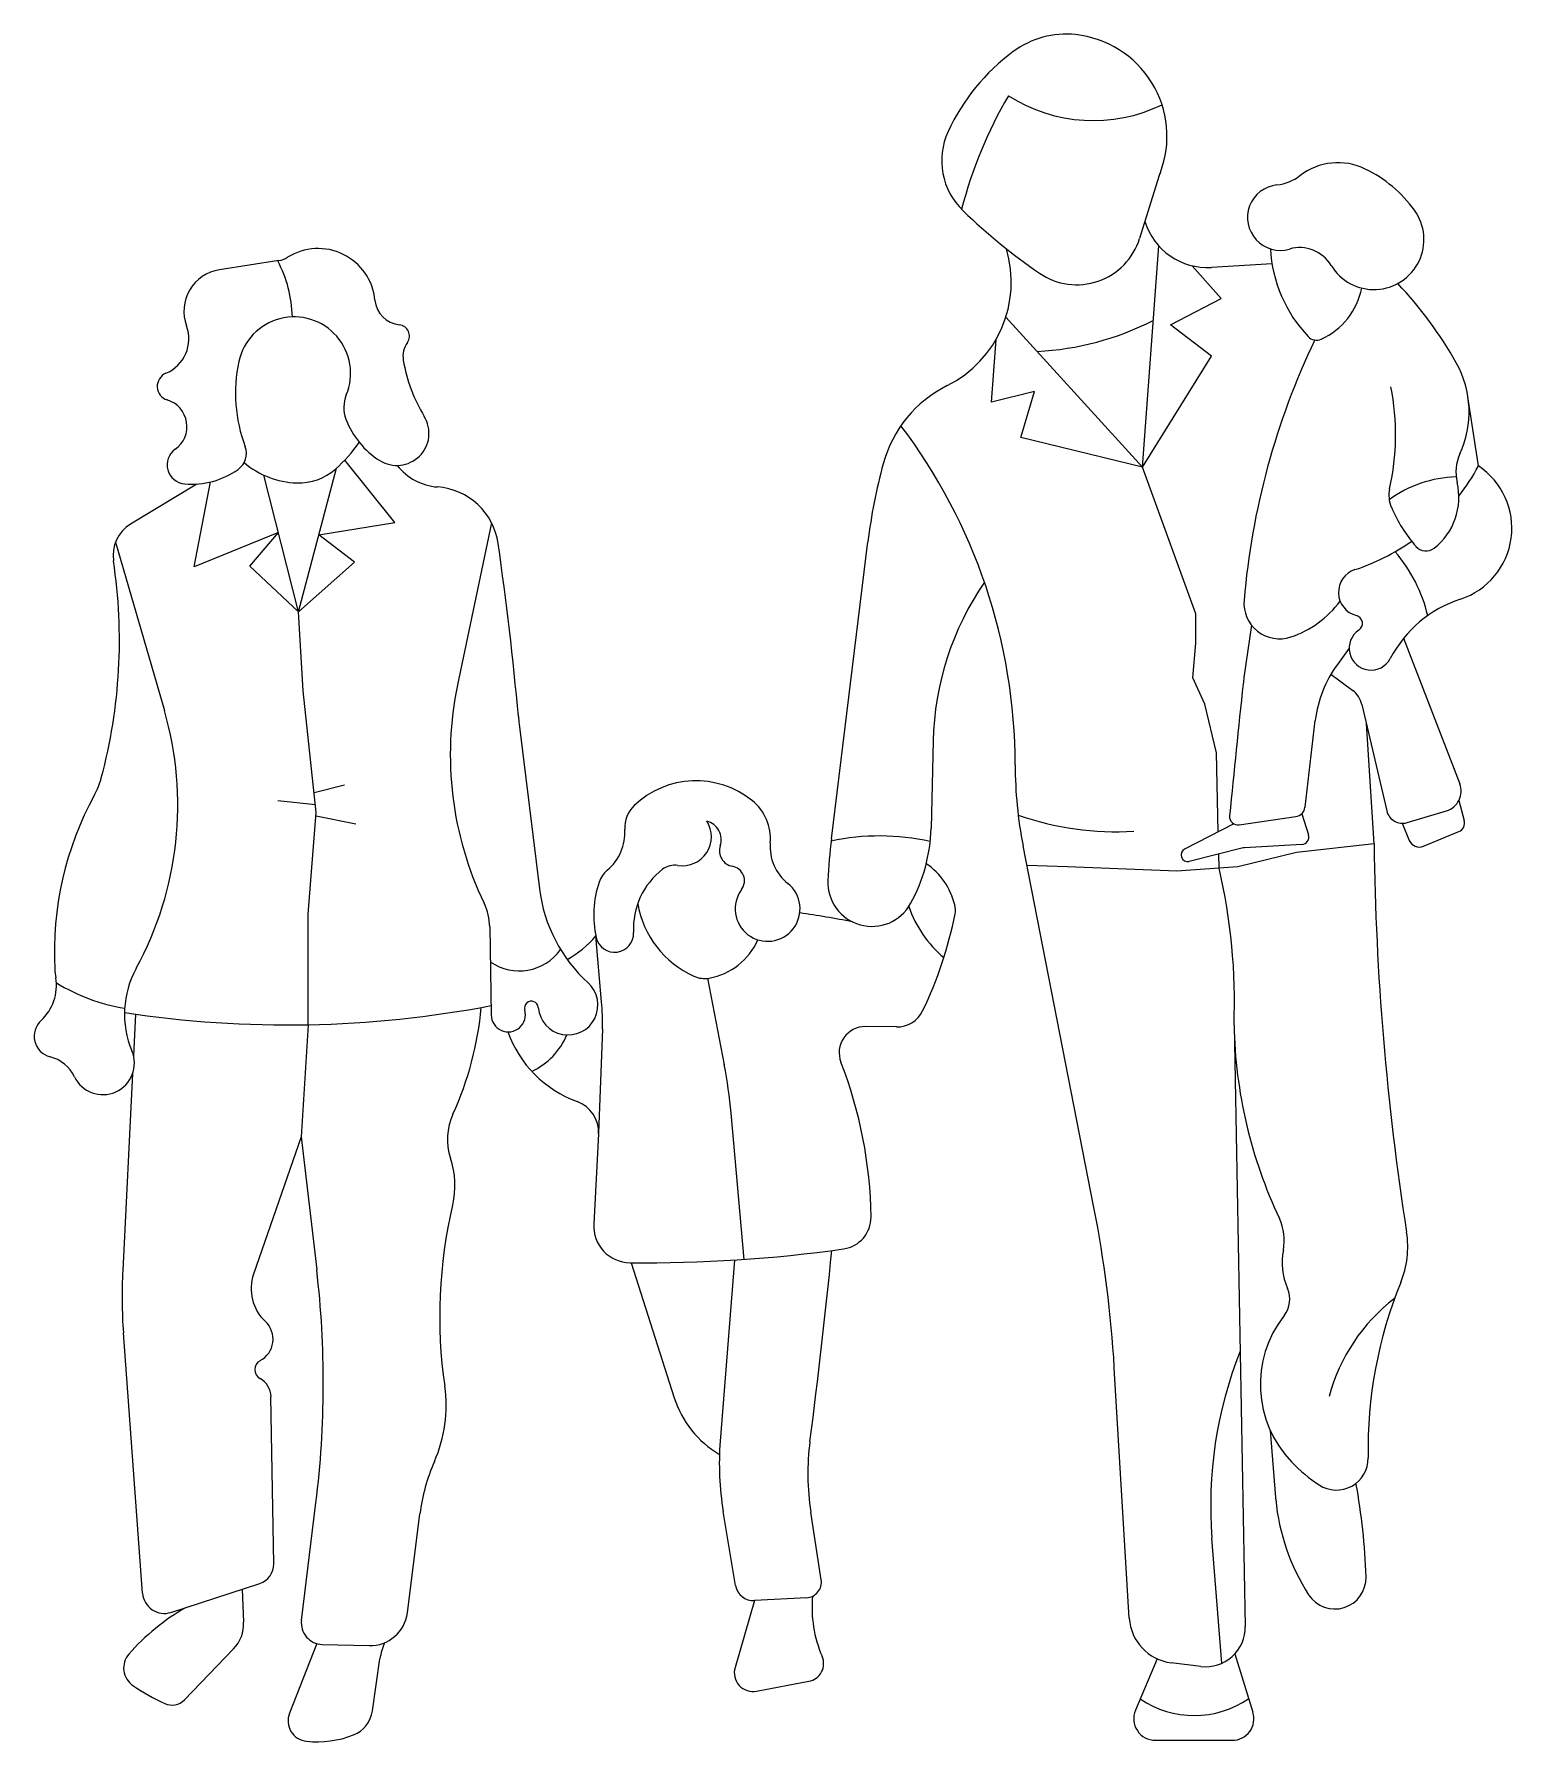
# Model space of a CAD drawing. Extents: x -27.4 to 35, y 1.1 to 73.2.
import ezdxf

# ---------------------------------------------------------------- set-up
doc = ezdxf.new("R2010")
doc.units = 0
doc.layers.get('0').update_dxf_attribs({"linetype": 'CONTINUOUS'})

msp = doc.modelspace()

# ---------------------------------------------------------------- linework, layer by layer
for p, q in [((20.078, 67.17), (19.263, 64.558)), ((19.381, 54.905), (20.068, 64.254)), ((-17.079, 63.625), (-19.584, 63.237)), ((24.853, 63.494), (22.292, 63.339)), ((22.701, 62.025), (21.474, 63.412)), ((20.571, 60.914), (22.701, 62.025)), ((19.381, 54.905), (13.616, 61.243)), ((22.3, 59.587), (20.571, 60.914)), ((13.008, 57.643), (13.201, 60.296)), ((19.381, 54.905), (22.3, 59.587)), ((14.829, 58.106), (13.008, 57.643)), ((14.243, 56.162), (14.829, 58.106)), ((33.565, 54.956), (33.123, 57.872)), ((19.381, 54.905), (14.243, 56.162)), ((-16.238, 48.796), (-14.643, 54.864)), ((-12.179, 52.574), (-14.29, 55.207)), ((21.641, 48.717), (19.381, 54.905)), ((-20.539, 54.194), (-23.331, 52.501)), ((-20.641, 50.706), (-19.956, 54.284)), ((-16.238, 48.796), (-17.712, 54.572)), ((-17.092, 52.142), (-20.641, 50.706)), ((-18.299, 50.726), (-17.092, 52.142)), ((-15.382, 52.052), (-12.179, 52.574)), ((-13.884, 50.891), (-15.382, 52.052)), ((-8.091, 52.551), (-9.529, 45.711)), ((-23.968, 51.742), (-21.905, 44.64)), ((6.25, 39.219), (7.792, 51.757)), ((-16.238, 48.796), (-18.299, 50.726)), ((-16.238, 48.796), (-13.884, 50.891)), ((-16.048, 45.466), (-16.238, 48.796)), ((21.641, 47.478), (21.641, 48.717)), ((23.989, 48.234), (23.666, 46.023)), ((30.407, 47.682), (32.775, 41.542)), ((21.503, 46.009), (21.641, 47.478)), ((28.107, 47.259), (27.609, 46.582)), ((27.34, 46.175), (28.256, 45.484)), ((-15.491, 40.324), (-16.048, 45.466)), ((22.008, 44.908), (21.503, 46.009)), ((22.513, 42.843), (22.008, 44.908)), ((28.645, 44.887), (29.697, 40.396)), ((-6.928, 44.061), (-6.072, 37.104)), ((26.244, 40.55), (26.677, 44.218)), ((29.159, 39.003), (28.834, 44.082)), ((10.545, 43.348), (10.457, 39.664)), ((22.584, 39.517), (22.513, 42.843)), ((-15.583, 41.178), (-14.301, 41.498)), ((-17.121, 40.838), (-15.528, 40.665)), ((30.552, 39.902), (32.217, 40.402)), ((32.74, 40.841), (32.968, 39.985)), ((-15.834, 36.039), (-15.491, 40.324)), ((-15.501, 40.191), (-13.821, 39.849)), ((23.234, 39.851), (21.163, 38.787)), ((23.464, 39.806), (25.86, 40.156)), ((26.108, 40.277), (26.394, 39.39)), ((30.338, 39.873), (30.647, 39.149)), ((26.113, 38.98), (23.689, 38.841)), ((29.159, 39.003), (25.891, 38.638)), ((31.252, 38.904), (32.742, 39.527)), ((17.334, 23.65), (14.343, 38.917)), ((23.631, 38.833), (21.358, 38.267)), ((22.617, 37.974), (22.604, 38.577)), ((25.891, 38.638), (23.412, 38.032)), ((16.211, 38.032), (14.505, 38.092)), ((20.827, 37.847), (16.211, 38.032)), ((23.412, 38.032), (20.827, 37.847)), ((-15.834, 31.369), (-15.834, 36.039)), ((-8.17, 35.5), (-8.109, 31.779)), ((-3.448, 32.341), (-3.694, 35.116)), ((1.028, 33.329), (1.727, 29.684)), ((-23.118, 31.817), (-23.207, 30.059)), ((-15.834, 31.369), (-16.128, 26.64)), ((-3.418, 31.192), (-3.579, 26.788)), ((9.001, 31.276), (7.691, 31.292)), ((23.248, 31.356), (23.723, 5.972)), ((-23.245, 29.313), (-23.666, 21.003)), ((2.574, 21.465), (2.016, 27.633)), ((-3.58, 26.764), (-3.783, 22.96)), ((-16.128, 26.64), (-18.139, 20.844)), ((-16.128, 26.64), (-15.474, 21.021)), ((-2.194, 21.324), (-0.381, 15.625)), ((2.154, 21.437), (1.557, 13.793)), ((-22.826, 7.37), (-23.635, 18.363)), ((18.825, 6.324), (18.194, 16.893)), ((-17.286, 8.615), (-17.405, 15.663)), ((24.777, 14.238), (25, 11.415)), ((-16.119, 6.224), (-15.507, 11.187)), ((2.205, 7.701), (1.686, 10.823)), ((-11.648, 6.545), (-11.12, 10.723)), ((5.824, 7.942), (5.382, 10.799)), ((22.734, 4.416), (22.316, 9.69)), ((-21.628, 6.565), (-17.88, 7.783)), ((-18.622, 7.542), (-18.559, 6.155)), ((2.999, 7.06), (2.183, 4.242)), ((5.209, 7.183), (3.005, 7.061)), ((-15.473, 5.246), (-16.625, 2.306)), ((-15.245, 5.211), (-13.258, 5.161)), ((-18.985, 5.024), (-21.061, 2.873)), ((-13.123, 2.405), (-12.807, 4.601)), ((19.998, 4.608), (19.085, 2.432)), ((21.848, 4.283), (20.594, 4.438)), ((23.285, 4.812), (24.047, 2.348)), ((3.096, 3.237), (5.3, 3.654)), ((19.927, 1.164), (23.174, 1.164))]:
    msp.add_line(p, q)
for centre, radius, start, end in [((16.16, 69.437), 3.748, 83.95445, 126.5371), ((16.1, 68.871), 4.317, 339.264, 83.95445), ((19.179, 65.362), 8.82, 126.5371, 155.1373), ((29.708, 61.188), 18.54, 149.5484, 165.6181), ((17.309, 76.193), 6.656, 237.4286, 295.8101), ((13.822, 67.844), 2.915, 155.1373, 226.2364), ((23.005, 66.256), 3.066, 159.264, 162.664), ((24.858, 68.737), 1.925, 275.9683, 307.5822), ((27.637, 65.125), 2.632, 64.06068, 127.5822), ((26.353, 62.484), 5.569, 35.91544, 64.06068), ((25.202, 65.444), 1.385, 95.96828, 286.085), ((8.237, 62.014), 5.158, 45.86354, 46.23645), ((28.985, 83.396), 24.635, 225.8635, 235.4985), ((29.154, 64.513), 2.11, 211.1228, 35.91544), ((22.126, 66.098), 2.764, 197.2958, 273.4443), ((16.607, 65.387), 2.782, 235.4985, 342.664), ((26.017, 62.619), 1.555, 31.12283, 106.085), ((-21.758, 61.14), 5.256, 1.18154, 28.12845), ((-17.229, 64.596), 0.982, 278.801, 302.2204), ((-15.419, 61.722), 2.414, 5.45294, 122.2204), ((8.957, 62.72), 4.887, 296.53, 16.7161), ((30.628, 64.443), 5.853, 183.13, 223.4096), ((-19.314, 61.491), 1.767, 98.801, 200.3344), ((25.699, 63.043), 2.995, 294.2221, 348.9235), ((18.137, 51.185), 16.615, 29.27788, 43.66461), ((-11.863, 62.062), 1.157, 185.4529, 264.0382), ((-22.454, 60.327), 1.582, 292.8544, 20.33441), ((-16.43, 58.864), 2.385, 337.6107, 167.9253), ((-12.033, 60.442), 0.471, 324.8041, 84.03826), ((14.303, 71.995), 12.22, 272.9694, 296.9199), ((-10.82, 59.587), 1.013, 144.8041, 189.4412), ((55.142, 46.634), 31.583, 154.4118, 175.1745), ((26.729, 60.754), 0.485, 223.4096, 294.2221), ((-12.499, 58.023), 6.405, 167.9253, 200.5895), ((-5.249, 60.514), 6.661, 189.4412, 211.3997), ((28.932, 57.237), 4.24, 335.3099, 29.27788), ((-21.607, 58.316), 0.6, 112.8544, 252.9523), ((-22.127, 56.619), 1.175, 305.2629, 72.95234), ((-12.933, 57.424), 1.397, 157.6107, 200.478), ((13.468, 53.685), 5.211, 116.53, 164.778), ((19.658, 56.272), 10.411, 347.3291, 11.19683), ((-12.092, 56.337), 1.357, 238.1142, 31.39967), ((-10.957, 58.162), 3.506, 200.478, 238.1142), ((-9.737, 42.307), 23.746, 0.08193, 37.16845), ((-20.983, 55.001), 0.806, 125.2629, 265.3578), ((-19.262, 55.483), 0.82, 305.035, 20.58952), ((-19.055, 59.763), 6.593, 311.5006, 324.663), ((-20.77, 57.633), 3.446, 265.3578, 305.035), ((-16.191, 57.86), 3.623, 229.6478, 268.0166), ((-16.236, 56.576), 2.338, 268.0166, 311.5006), ((-10.197, 56.454), 2.391, 218.0535, 265.7672), ((31.078, 48.893), 23.462, 164.778, 172.9874), ((34.47, 54.691), 1.856, 155.3099, 193.4195), ((25.507, 59.264), 9.137, 322.3166, 331.8661), ((31.825, 52.33), 3.15, 288.2289, 56.46298), ((-10.579, 51.285), 2.793, 8.2025, 85.76722), ((32.738, 49.529), 4.964, 91.30799, 126.3337), ((30.017, 53.629), 2.722, 308.032, 13.41949), ((31.064, 53.708), 1.279, 167.3291, 202.6254), ((35.371, 55.499), 5.935, 202.6254, 221.6554), ((-22.531, 51.182), 1.543, 121.236, 188.6033), ((-143.829, 32.077), 137.419, 5.13616, 8.2025), ((25.507, 59.264), 9.137, 288.136, 304.9423), ((25.283, 47.212), 6.303, 13.05822, 40.86503), ((31.347, 51.929), 0.563, 221.6554, 308.032), ((-46.247, 47.594), 22.444, 345.0046, 8.60333), ((28.666, 49.621), 1.01, 108.136, 255.4745), ((22.93, 43.052), 12.389, 145.5896, 178.6314), ((25.168, 49.164), 1.502, 175.1745, 288.3607), ((24.298, 51.787), 4.266, 288.3607, 323.5026), ((34.433, 44.41), 5.188, 108.2289, 152.2033), ((28.326, 48.312), 0.343, 303.7048, 75.47453), ((29.028, 47.26), 0.922, 123.7048, 332.2033), ((31.625, 43.633), 4.982, 143.7051, 173.2593), ((4.551, 42.75), 14.388, 168.1246, 205.7616), ((522.811, -8.343), 502.101, 173.8135, 174.453), ((30.6, 45.01), 7.007, 171.6906, 173.8135), ((27.626, 44.648), 1.047, 13.18628, 53.00424), ((-35.677, 40.638), 14.341, 331.2997, 16.20207), ((2.812, 45.258), 9.813, 185.1362, 187.0083), ((31.948, 42.366), 17.94, 180.0819, 191.0857), ((-27.694, 42.625), 3.237, 331.2766, 345.0046), ((0.54, 37.886), 3.781, 51.08664, 133.7218), ((31.968, 41.231), 0.865, 286.734, 21.08962), ((-12.788, 34.456), 13.761, 151.2766, 183.0758), ((-1.189, 39.694), 1.279, 133.7218, 183.4198), ((1.625, 39.23), 2.053, 355.0338, 51.08664), ((25.794, 40.603), 0.452, 278.3048, 353.2593), ((30.357, 40.55), 0.677, 193.1863, 286.734), ((-0.034, 39.303), 1.222, 260.9372, 32.77501), ((0.787, 39.178), 0.813, 341.7284, 75.2715), ((3.542, 39.829), 6.917, 331.0528, 358.6314), ((18.289, 52.152), 12.634, 250.8142, 273.3338), ((23.413, 40.156), 0.354, 174.453, 278.3048), ((32.592, 39.885), 0.389, 292.6817, 14.93542), ((-4.548, 39.493), 2.085, 309.8587, 3.41979), ((5.64, 38.882), 1.976, 175.0338, 231.544), ((27.946, 36.55), 21.86, 172.9874, 177.6153), ((8.284, 29.438), 9.9, 77.53463, 101.9242), ((26.095, 39.293), 0.314, 273.2612, 17.8661), ((144.494, 40.419), 115.344, 180.7033, 188.8817), ((31.073, 39.331), 0.463, 203.1272, 292.6817), ((2.193, 38.714), 0.667, 161.7284, 259.6631), ((21.291, 38.538), 0.28, 117.1942, 283.9871), ((23.707, 38.529), 0.313, 93.26124, 103.9871), ((-2.493, 37.033), 1.12, 129.8587, 161.4727), ((1.06, 35.427), 3.164, 127.7024, 182.8905), ((-0.359, 37.262), 0.845, 80.9372, 127.7024), ((1.962, 37.449), 0.62, 323.3551, 79.66314), ((8.563, 35.707), 2.988, 14.00229, 55.4755), ((-1.721, 32.315), 24.987, 357.8001, 13.09115), ((0.304, 37.888), 6.425, 187.0083, 227.7329), ((0.602, 35.995), 4.385, 161.4727, 192.3794), ((3.559, 36.261), 1.37, 143.3552, 51.54396), ((7.965, 37.382), 1.862, 177.6153, 331.0528), ((-10.553, 35.461), 2.383, 0.941, 25.76161), ((2.132, 37.168), 4.111, 189.5696, 245.8303), ((-0.694, -3.879), 40.359, 78.80459, 82.00681), ((14.158, 37.954), 4.905, 198.9939, 229.918), ((-4.882, 39.251), 16.665, 334.0381, 348.9085), ((10.603, 36.216), 0.886, 348.9085, 14.00229), ((-6.979, 37.909), 4.312, 298.7348, 319.6298), ((-2.899, 35.227), 0.8, 192.3794, 2.8905), ((0.607, 36.068), 2.772, 280.01, 336.3197), ((-6.922, 35.789), 2.144, 235.1811, 324.3711), ((-28.477, 33.028), 2.014, 312.6348, 9.36446), ((-23.218, 33.895), 3.316, 183.0758, 189.3645), ((-19.579, 31.824), 4.011, 151.2997, 202.8363), ((0.898, 34.419), 1.098, 245.8303, 280.01), ((-22.226, 40.113), 8.163, 238.7071, 260.4336), ((-4.865, 32.2), 1.261, 184.7603, 47.733), ((-16.695, 76.803), 45.442, 261.2736, 280.8825), ((-22.376, 33.375), 13.908, 335.4217, 354.744), ((-7.387, 31.791), 0.723, 180.941, 16.04669), ((-6.412, 32.072), 0.291, 4.7603, 196.0467), ((-12.637, 31.528), 9.225, 357.9123, 5.0565), ((9.015, 32.485), 1.209, 269.3221, 334.0381), ((-26.505, 30.886), 0.897, 132.6347, 255.4266), ((-2.83, 32.696), 4.856, 199.5835, 250.0786), ((7.678, 30.192), 1.1, 89.32213, 201.3539), ((43.214, 31.73), 19.97, 181.0735, 205.3311), ((-7.678, 32.12), 3.006, 295.23, 336.8907), ((-27.129, 28.488), 1.581, 25.68596, 75.42655), ((-24.503, 29.751), 1.332, 205.686, 22.8363), ((-18.751, 25.755), 20.852, 5.16995, 10.86197), ((-10.624, 23.036), 18.55, 0.6846, 21.35391), ((-4.953, 26.838), 1.375, 356.9445, 70.07864), ((-7.429, 26.538), 2.528, 155.4217, 198.5386), ((-13.251, 24.586), 3.612, 346.7098, 18.53863), ((10.169, 19.054), 20.453, 166.7098, 188.2522), ((6.578, 23.242), 1.347, 278.0637, 0.6846), ((-32.63, 13.86), 50.915, 3.4154, 11.08568), ((23.235, 22.272), 2.135, 348.8838, 25.33114), ((-2.232, 22.877), 1.553, 176.9445, 269.3458), ((26.591, 21.994), 3.99, 337.7905, 8.88169), ((-1.571, 80.767), 59.446, 269.3458, 278.0637), ((-240.157, 45.841), 247.588, 352.56, 354.4368), ((28.007, 21.335), 2.729, 168.8838, 203.6111), ((-2.406, 19.927), 21.287, 177.1019, 184.2125), ((-56.496, 16.242), 41.3, 352.9682, 6.64405), ((-16.351, 20.224), 1.893, 160.863, 226.938), ((24.469, 19.788), 1.132, 321.8494, 23.61107), ((47.535, 13.443), 18.632, 157.7905, 181.0898), ((34.676, 13.718), 7.665, 127.3703, 165.2005), ((-18.342, 18.093), 1.023, 297.9733, 46.93798), ((29.057, 16.185), 4.701, 141.8494, 224.06), ((39.869, 11.083), 17.608, 158.3244, 184.5391), ((-17.662, 16.812), 0.427, 117.9733, 240.976), ((-18.307, 15.648), 0.903, 0.9598, 60.97604), ((-15.832, 15.283), 5.821, 336.2114, 8.25225), ((3.709, 16.927), 4.292, 197.651, 239.4338), ((13.807, 12.837), 12.287, 175.5388, 189.4366), ((15.825, 12.413), 10.567, 172.56, 188.788), ((27.571, 13.063), 1.336, 236.9218, 1.08984), ((-3.223, 9.724), 7.96, 156.2114, 172.7962), ((25.023, 12.282), 0.911, 43.43472, 44.05898), ((30.341, 17.316), 6.412, 223.4347, 236.9218), ((2.874, 7.276), 25.957, 1.73643, 10.51455), ((30.296, 11.833), 5.313, 184.5127, 185.4023), ((33.968, 12.18), 9.001, 185.4023, 212.7496), ((-18.145, 8.6), 0.859, 288.0036, 0.9598), ((5.172, 7.841), 0.659, 273.176, 8.78789), ((27.504, 8.023), 1.316, 212.7496, 1.73643), ((-21.911, 7.437), 0.917, 184.2125, 288.0036), ((2.962, 7.827), 0.768, 189.4366, 273.176), ((10.554, 6.754), 5.119, 174.463, 203.506), ((-16.459, -1.239), 9.204, 119.5057, 139.006), ((-13.218, 6.744), 1.583, 268.5724, 352.7962), ((-20.086, 6.085), 1.529, 316.0363, 2.61123), ((-15.223, 6.114), 0.903, 172.9682, 268.5724), ((20.842, 6.444), 2.021, 183.4154, 262.9452), ((22.053, 5.941), 1.67, 262.9452, 1.07353), ((-10.463, 4.264), 2.368, 154.4196, 171.8203), ((-22.733, 4.214), 0.892, 139.006, 235.8464), ((5.158, 4.406), 0.766, 280.703, 23.506), ((2.948, 4.02), 0.797, 163.8435, 280.703), ((-17.937, 11.284), 9.435, 235.8464, 245.2278), ((21.561, 6.242), 4.032, 235.656, 304.8622), ((-21.585, 3.378), 0.728, 245.2278, 316.0363), ((-15.816, 1.988), 0.87, 158.6026, 263.677), ((-14.399, 2.589), 1.289, 291.5485, 351.8203), ((19.927, 2.078), 0.914, 157.2386, 270), ((23.174, 2.078), 0.914, 270, 17.18225), ((-15.453, 5.259), 4.16, 263.677, 291.5485)]:
    msp.add_arc(centre, radius, start, end)

doc.saveas('drawing.dxf')
